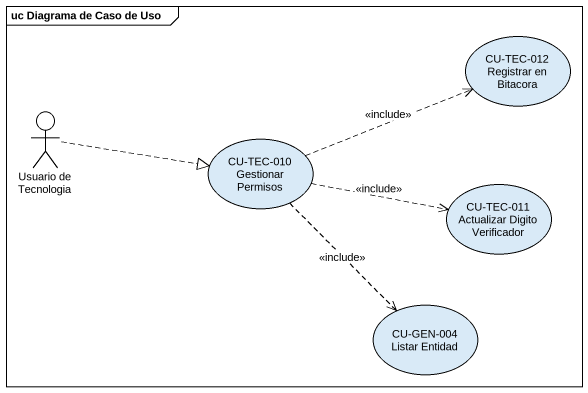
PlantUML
@startuml
mainframe uc Diagrama de Caso de Uso
usecase "CU-TEC-012 Registrar en Bitacora" as CU_TEC_012_Registrar_en
actor "Usuario de Tecnologia" as Usuario_de_Tecnologia
usecase "CU-TEC-010 Gestionar Permisos" as CU_TEC_010_Gestionar
usecase "CU-TEC-011 Actualizar Digito Verificador" as CU_TEC_011_Actualizar
usecase "CU-GEN-004 Listar Entidad" as CU_GEN_004_Listar_Entidad
Usuario_de_Tecnologia .right.|> CU_TEC_010_Gestionar
CU_TEC_010_Gestionar .right.> CU_TEC_012_Registrar_en : <<include>>
CU_TEC_010_Gestionar .right.> CU_TEC_011_Actualizar : <<include>>
CU_TEC_010_Gestionar ..> CU_GEN_004_Listar_Entidad : <<include>>
@enduml
